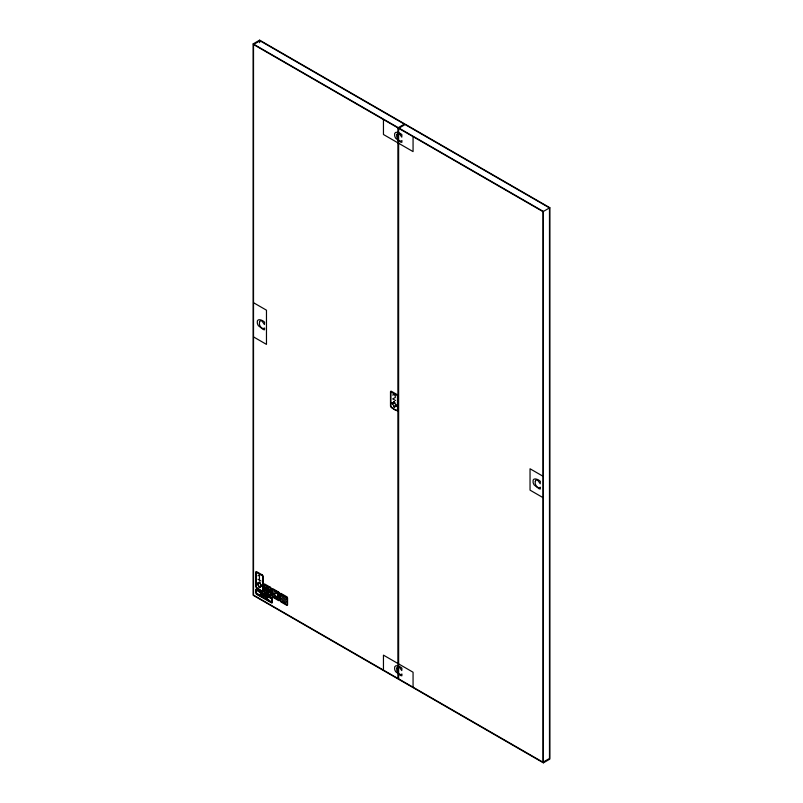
<?xml version="1.0" encoding="UTF-8"?>
<svg xmlns="http://www.w3.org/2000/svg" width="803" height="803" viewBox="0 0 803 803"><rect width="100%" height="100%" fill="white"/><g stroke="black" fill="none" stroke-linecap="round" stroke-linejoin="round"><path stroke-width="1.2" d="M265.311 589.633L265.02 588.519L266.114 588.8L266.917 590.195L266.526 589.844M266.174 590.857L266.255 591.389L265.251 589.613M268.674 588.268L268.473 589.101L267.62 588.85M265.883 587.103L265.642 588.007L266.767 589L266.696 587.214M265.321 589.492L265.261 588.659L266.094 588.87M265.723 587.997L266.134 586.883L267.008 587.806M266.235 590.908L266.706 589.934M266.425 591.058L267.64 591.008L267.941 592.443L266.586 591.771M269.577 592.684L269.848 591.681L268.423 590.767L268.122 591.831L268.945 593.206L269.607 591.58M268.192 591.851L268.423 591.038M392.808 395.206L393.199 394.403L395.217 395.548L395.327 397.495L392.707 398.88L395.578 400.536M281.482 596.217L281.863 595.465M281.482 599.118L283.017 596.087M284.152 596.739L281.973 601.025M283.108 601.688L285.286 597.402M284.252 602.34L286.249 598.406M285.386 602.993L286.28 601.246M253.156 43.894L259.63 40.15L549.844 207.706L549.844 759.106L543.37 762.85L253.156 595.294L253.156 43.894L543.37 211.45L543.37 762.85M398.629 678.856L398.629 128.309L405.113 124.565L549.483 207.917L549.483 758.474L542.999 762.208L253.517 595.083L253.517 44.526L260.001 40.792L404.371 124.144L397.886 127.878L397.886 678.435M253.517 44.526L542.999 211.661L549.844 207.706M392.637 402.604L391.784 403.096L392.637 404.561M391.904 403.166L392.697 402.704M394.193 401.841L393.4 402.303L394.193 401.701L394.976 403.216M392.928 402.986L392.265 403.367L392.928 404.521L392.386 403.437L392.988 403.096M393.53 402.644L394.193 402.253L394.855 403.407L394.193 402.393L393.59 402.745M394.795 406.218L394.193 406.709L393.53 405.555M395.457 405.977L396.12 405.595L395.457 404.451M394.193 407.121L394.976 406.659M395.688 406.258L396.471 405.796M395.036 406.77L394.193 407.262L393.4 405.756M395.749 406.358L396.592 405.866L395.749 404.401M257.893 582.988L257.04 583.48L257.893 584.945M258.596 582.576L259.449 582.085L260.292 583.56M257.954 583.088L257.161 583.55L257.954 584.915M258.656 582.687L259.449 582.225L260.232 583.59M258.787 583.018L259.449 582.637L260.042 583.821M257.643 583.821L258.245 583.48L257.522 583.751L258.185 584.895M258.847 583.129L259.449 582.777M260.042 586.602L259.449 587.093L258.847 585.909M260.704 586.361L261.366 585.979L260.704 584.825M260.232 587.043L259.449 587.505L258.656 586.13M260.292 587.154L259.449 587.645L258.596 586.17M268.453 589.884L269.176 589.482M266.024 587.013L266.536 587.123M257.964 575.821L259.449 574.988L259.449 580.117M277.547 593.307L273.923 593.608L277.547 598.094L277.547 593.307L273.923 591.209L273.923 595.997L277.547 598.094M267.8 587.324L266.536 586.903L266.907 587.334M266.496 590.767L267.59 591.078L267.861 592.353M253.517 302.711L266.476 310.189L266.476 344.387L253.517 336.899M542.999 476.249L530.04 468.771L530.04 490.141L542.999 497.619M257.964 579.264L260.925 580.981M267.79 587.244L268.794 588.097L268.523 589.191L267.409 588.86L266.947 587.304M267.931 587.334L268.513 588.258M269.236 591.329L268.363 589.824L269.176 589.382L269.848 590.536M395.387 404.481L395.989 405.525M393.59 405.525L394.193 406.569M542.999 211.661L542.999 762.208M413.063 136.64L413.063 151.606L383.453 134.502L383.453 119.547M413.063 687.197L413.063 672.231L383.453 655.138L383.453 670.093M259.63 40.15L259.63 42.659M397.886 410.162A1.375 0.793 60 0 1 396.923 410.714L391.452 407.563A1.375 0.793 60 0 1 390.489 405.886L390.489 391.884A1.375 0.793 60 0 1 391.452 391.322L396.923 394.474A1.375 0.793 60 0 1 397.886 396.15M259.53 322.113C258.355 325.406 262.32 330.244 264.629 328.036L264.518 329.792L263.294 329.551L258.446 325.777A4.447 2.57 60 0 1 257.301 322.987C256.338 317.536 262.491 319.985 264.578 322.133L264.438 324.553L261.898 320.909L260.132 320.839L259.53 322.113M396.863 134.683C395.688 137.965 399.653 142.804 401.962 140.605L401.851 142.352L400.627 142.111L395.779 138.347A4.447 2.57 60 0 1 394.634 135.556C393.681 130.096 399.834 132.555 401.922 134.693L401.771 137.122L399.232 133.479L397.465 133.408L396.863 134.683M396.863 668.136C395.688 671.418 399.653 676.256 401.962 674.058L401.851 675.805L400.627 675.564L395.779 671.8A4.447 2.57 60 0 1 394.634 669.009C393.681 663.549 399.834 665.998 401.922 668.146L401.771 670.575L399.232 666.922L397.465 666.861L396.863 668.136M535.31 481.338C534.136 484.631 538.1 489.469 540.409 487.26L540.299 489.007L539.074 488.766L534.226 485.002A4.447 2.57 60 0 1 533.082 482.212C532.128 476.751 538.271 479.21 540.369 481.358L540.218 483.777L537.679 480.134L535.912 480.064L535.31 481.338M256.127 572.358L256.117 586.481C256.669 588.448 261.949 592.052 262.772 590.325L262.691 575.932L256.127 572.358M256.127 589.884L256.609 593.859L264.077 596.248L271.494 602.571L264.689 596.398L271.494 598.084L264.077 595.836L256.649 589.512L263.464 595.685L256.649 593.999L271.946 602.38L271.534 598.225L256.127 589.884M264.267 584.755L264.468 591.831L270.782 595.394L270.701 588.067L264.267 584.755M272.408 589.462L272.618 596.539L278.922 600.092L278.852 592.765L272.408 589.462M280.558 594.16L280.759 601.236L287.072 604.8L286.992 597.472L280.558 594.16M390.87 391.974L390.86 406.097C391.412 408.065 396.692 411.668 397.525 409.942L397.445 395.548L390.87 391.974M261.728 586.18L260.935 586.642L261.848 586.25L261.005 584.785L261.728 586.18M262.179 574.858L256.709 571.706A1.375 0.793 60 0 0 255.745 572.258L255.745 586.27A1.375 0.793 60 0 0 256.709 587.947L262.179 591.098A1.375 0.793 60 0 0 263.143 590.536L263.143 576.534A1.375 0.793 60 0 0 262.179 574.858M270.32 587.254L264.86 584.102A1.375 0.793 60 0 0 263.886 584.654L263.886 590.968A1.375 0.793 60 0 0 264.86 592.644L270.32 595.806A1.375 0.793 60 0 0 271.294 595.244L271.294 588.93A1.375 0.793 60 0 0 270.32 587.254M278.46 591.952L273 588.8A1.375 0.793 60 0 0 272.026 589.362L272.026 595.665A1.375 0.793 60 0 0 273 597.352L278.46 600.503A1.375 0.793 60 0 0 279.434 599.941L279.434 593.638A1.375 0.793 60 0 0 278.46 591.952M286.611 596.659L281.14 593.507A1.375 0.793 60 0 0 280.177 594.059L280.177 600.373A1.375 0.793 60 0 0 281.14 602.049L286.611 605.211A1.375 0.793 60 0 0 287.574 604.649L287.574 598.335A1.375 0.793 60 0 0 286.611 596.659M271.434 597.723L256.709 589.231A1.375 0.793 60 0 0 255.745 589.783L255.745 592.674A1.375 0.793 60 0 0 256.709 594.361L271.434 602.852A1.375 0.793 60 0 0 272.398 602.3L272.398 599.409A1.375 0.793 60 0 0 271.434 597.723"/></g></svg>
